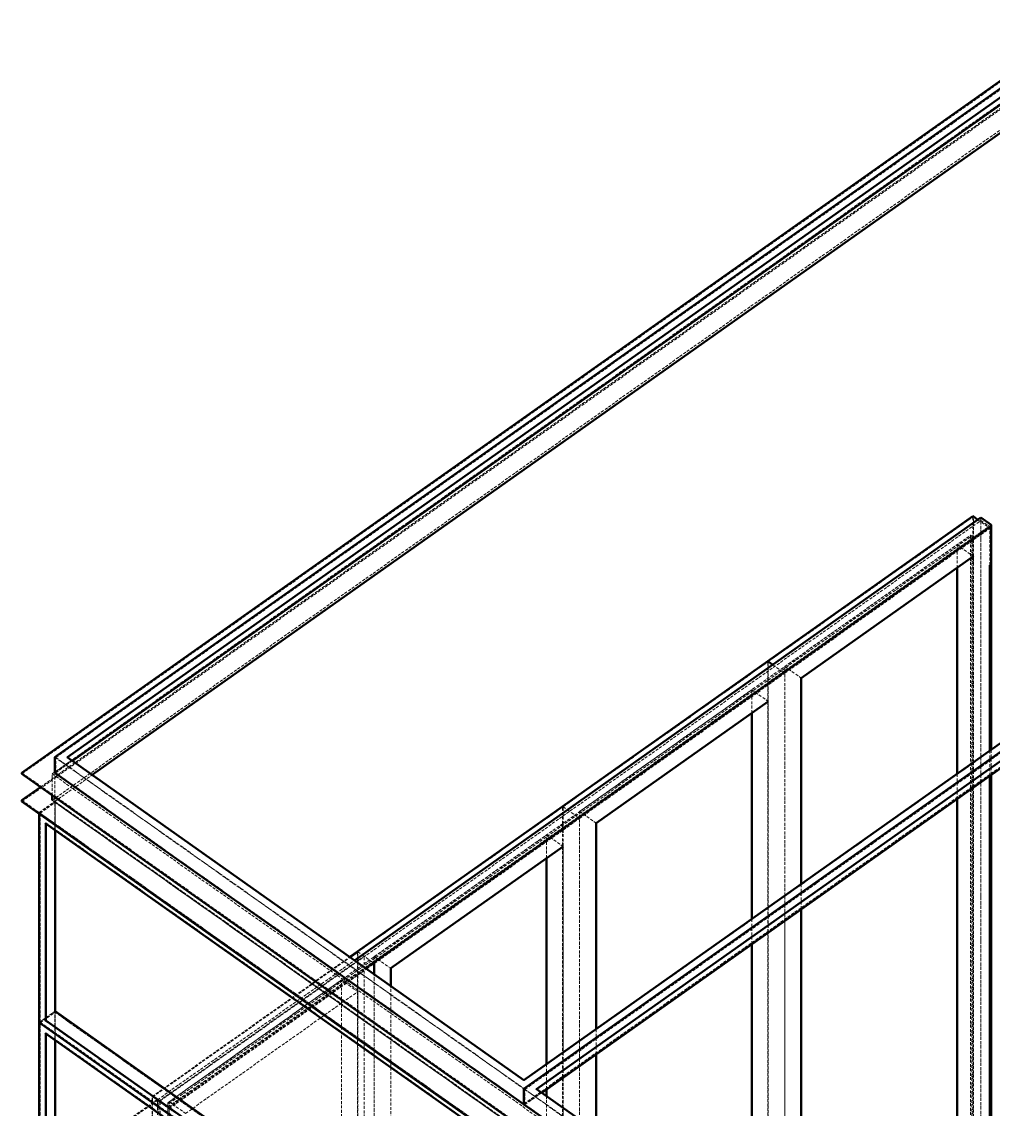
# Model space of a CAD drawing. Header units: millimetres. Extents: x 909 to 14018, y 345 to 10005.
# Drawn here: x 1117 to 2369, y 3801 to 5202 of the extents above; entities that cross this region are included whole.
import ezdxf

# ---------------------------------------------------------------- set-up
doc = ezdxf.new("R2010")
doc.units = ezdxf.units.MM
doc.linetypes.add('Hidden', pattern=[15, 5, -3, 5, -2])
for name, color, linetype, lineweight in [('Default', 7, 'Continuous', 50), ('Edges', 7, 'Hidden', 15), ('HiddenEdges', 2, 'Hidden', 15), ('HiddenSilhouettes', 2, 'Hidden', 15), ('HiddenWires', 7, 'Hidden', 15), ('Silhouettes', 7, 'Continuous', 50)]:
    doc.layers.add(name, color=color, linetype=linetype, lineweight=lineweight)

# ---------------------------------------------------------------- blocks, each defined once
blk = doc.blocks.new('Isometric')
at = {"layer": 'Edges'}
for points in [[(-2241.528496361356, 1451.672201958547), (-572.756492761104, 2631.672363110123)], [(-1435.426765808692, 881.6721241141413), (233.3452377915601, 2061.672285265718)], [(-1389.464825031566, 1366.317616641455), (-1036.972094610072, 1615.567650681311)], [(-1037.820623286976, 1616.167651144723), (-1036.972094610072, 1615.567650681311)], [(-2262.741699796953, 1451.672201958547), (-1456.639969244288, 881.6721241141413)], [(-2319.310242291876, 1424.802147943079), (-70.71067811865487, -165.1980692018419)], [(-2319.310242291876, 1377.426000073702), (-70.71067811865487, -212.5742170712192)], [(-1390.31335370847, 1366.917617104867), (-1389.464825031566, 1366.317616641455)], [(-1389.464825031566, 1366.317616641455), (-1381.858222494353, 1360.938935671039)], [(-1362.680553374396, 1347.378273936999), (-1361.180553784104, 1346.317613910073)], [(-1742.806084129964, 1117.66758306501), (-1741.95755545306, 1117.067582601599)], [(-1741.95755545306, 1117.067582601599), (-1734.350952915847, 1111.688901631183)], [(-1726.857591608521, 1087.744865427167), (-1713.673284205599, 1097.067579870216)], [(-1715.17328379589, 1098.128239897142), (-1713.673284205599, 1097.067579870216)], [(-2278.15662708734, 1003.428832161855), (-2261.893171625811, 1014.928833374772)], [(-2279.005155764243, -691.1980736547628), (-2279.005155764243, 977.5736669765402)], [(-1456.639969244288, 881.6721241141413), (-650.5382386916242, 311.6720462697353)]]:
    blk.add_lwpolyline(points, dxfattribs=at)
for points in [[(-1729.857590789105, 1089.86618548102, 0), (-654.0737725975569, 1850.560322302344, 0)], [(-1036.972094610072, 1615.567650681311, 0), (-684.4793641885783, 1864.817684721167, 0)], [(-1008.68782336261, 1595.567647949929, 0), (-656.1950929411162, 1844.817681989785, 0)], [(-656.1950929411162, 1781.589009977113, 0), (-656.1950929411162, 1846.939002043637, 0)], [(-684.4793641885783, 1442.672200729425, 0), (-684.4793641885783, 1796.5334118737, 0)], [(-1361.180553784104, 1346.317613910073, 0), (-1008.68782336261, 1595.567647949929, 0)], [(-1008.68782336261, 1213.422169420951, 0), (-1008.68782336261, 1595.567647949929, 0)], [(-1036.972094610072, 1193.422166689568, 0), (-1036.972094610072, 1547.283377833844, 0)], [(-684.4793641885783, 443.1312175156613, 0), (-684.4793641885783, 1399.602144453853, 0)], [(-2266.984340484072, 1377.426000073702, 0), (-70.71067811865532, -175.5742120181617, 0)], [(-1741.95755545306, 1117.067582601599, 0), (-1389.464825031566, 1366.317616641455, 0)], [(-1713.673284205599, 1097.067579870216, 0), (-1361.180553784104, 1346.317613910073, 0)], [(-1361.180553784104, 964.1721353810949, 0), (-1361.180553784104, 1346.317613910073, 0)], [(-2279.005155764243, 998.7869025812402, 0), (-2279.005155764243, 1338.19811928987, 0)], [(-1389.464825031566, 944.1721326497122, 0), (-1389.464825031566, 1298.033343793987, 0)], [(-1008.68782336261, 579.9220829044052, 0), (-1008.68782336261, 1170.352113145379, 0)], [(-1036.972094610072, 599.9220856357883, 0), (-1036.972094610072, 1150.352110413997, 0)], [(-2279.005155764243, 998.7869025812402, 0), (-2278.15662708734, 999.3869030446517, 0)], [(-2279.005155764243, 998.7869025812402, 0), (-1494.116628647175, 443.7868267853719, 0)], [(-1361.180553784104, 829.1721169442617, 0), (-1361.180553784104, 921.1020791055234, 0)], [(-1389.464825031566, 849.1721196756444, 0), (-1389.464825031566, 901.1020763741408, 0)]]:
    blk.add_polyline3d(points, dxfattribs=at)
at = {"layer": 'HiddenEdges'}
for points in [[(-2266.984340484072, 1422.680827889226), (-494.9747468305836, 2675.680999010349)], [(-2262.741699796953, 1424.802147943079), (-494.9747468305841, 2674.802318654494)], [(-2262.741699796952, 1424.802147943079), (-572.7564927611043, 2619.802311143192)], [(-1456.639934683873, 882.0236063929528), (231.6482505701088, 2075.823793819407)], [(-1456.639934683873, 856.002045872332), (231.6482505701088, 2049.802233298787)], [(-1008.68782336261, 1607.283386027992), (-712.7636354360404, 1816.533414605082)], [(-1008.68782336261, 1607.283386027992), (-980.4035521151484, 1587.283383296608)], [(-2261.04464345467, 1450.823708463699), (-1456.639934683873, 882.0236063929528)], [(-2241.528496361356, 1450.823708463699), (-1456.639969244288, 895.8236326678302)], [(-2261.04464345467, 1424.802147943079), (-1456.639934683873, 856.002045872332)], [(-2262.741699796952, 1014.680305425297), (-2262.741699796953, 1375.304723178216)], [(-2262.741699796953, 1375.304680019849), (-70.71067811865532, -174.6955316623071)], [(-2262.741699796953, 1374.456186525002), (-1456.639969244288, 804.4561086805957)], [(-2261.893171625811, 1373.856186419218), (-1457.488462855014, 805.0560843484709)], [(-1390.31335370847, -43.05311202257735), (-1390.31335370847, 1366.917617104867)], [(-2289.611757482041, 1356.304720583402), (-1483.510026929377, 786.3046427389963)], [(-2287.914700633996, 1355.456184287816), (-1483.509991863199, 786.6560822170686)], [(-1361.180553784104, 1358.033351988135), (-1332.896282536643, 1338.033349256752)], [(-2278.15662708734, 1338.798119753282), (-1493.268099970272, 783.7980439574126)], [(-1713.673284205599, 1108.783317948279), (-1417.749096279028, 1318.03334652537)], [(-1734.350952915847, 1111.688901631183), (-1715.17328379589, 1098.128239897142)], [(-2068.287334970652, 850.5601857332113), (-1729.857590789105, 1089.86618548102)], [(-2066.166014627092, 847.8175458303599), (-1726.857591608521, 1087.744865427167)], [(-2261.893171625811, 1014.431777475821), (-1455.791441073147, 444.4316996314155)], [(-2278.15662708734, 978.1736674399513), (-1493.268099970272, 423.1735916440825)], [(-1454.942912902005, 880.8236306192939), (-650.5382041312087, 312.0235285485473)], [(-1435.426765808692, 880.8236306192939), (-650.5382386916242, 325.8235548234252)], [(-2085.965004500315, 863.0601874403255), (-2068.287334970652, 850.5601857332113)], [(-1454.942912902005, 854.8020700986735), (-650.5382041312087, 286.001968027927)], [(-1389.464825031566, -55.36885056405072), (-1389.464825031566, 849.1721196756444)]]:
    blk.add_lwpolyline(points, dxfattribs=at)
for points in [[(-2319.310242291876, 1422.680827889226, 0), (-494.9747468305836, 2712.681004063407, 0)], [(-2319.310242291876, 1375.304680019849, 0), (-494.9747468305836, 2665.30485619403, 0)], [(-1456.639969244288, 895.8236326678302, 0), (212.1320343559642, 2075.823793819407, 0)], [(-1456.639969244288, 854.8020700986731, 0), (233.3452377915601, 2049.802233298787, 0)], [(-685.3278928654815, 455.4469560571351, 0), (-685.3278928654815, 1865.41768518458, 0)], [(-671.7514421272206, 448.8469547743089, 0), (-671.7514421272206, 1863.060324009458, 0)], [(-671.7514421272203, 447.9682744184543, 0), (-671.7514421272203, 1857.939003545897, 0)], [(-2068.287334970652, 857.8825220320009, 0), (-689.4291116568841, 1832.882655186905, 0)], [(-687.3077913133243, 452.5246199777812, 0), (-687.3077913133243, 1831.382654982051, 0)], [(-1036.972094610072, 1357.401139913409, 0), (-1036.972094610072, 1615.567650681311, 0)], [(-1008.68782336261, 253.8811916699533, 0), (-1008.68782336261, 1607.283386027992, 0)], [(-1361.180553784104, 1358.033351988135, 0), (-1065.256365857534, 1567.283380565225, 0)], [(-684.4793641885783, 1399.602144453853, 0), (-684.4793641885783, 1442.672200729425, 0)], [(-2261.893171625811, 1014.431777475821, 0), (-2261.893171625811, 1375.056186630784, 0)], [(-1389.464825031566, -43.65311248598846, 0), (-1389.464825031566, 1366.317616641455, 0)], [(-1381.858222494353, 1360.938935671039, 0), (-1362.680553374396, 1347.378273936999, 0)], [(-1361.180553784104, 4.631157630097277, 0), (-1361.180553784104, 1358.033351988135, 0)], [(-1008.68782336261, 1170.352113145379, 0), (-1008.68782336261, 1213.422169420951, 0)], [(-1036.972094610072, 1150.352110413997, 0), (-1036.972094610072, 1193.422166689568, 0)], [(-1742.806084129964, -292.3031460624338, 0), (-1742.806084129964, 1117.66758306501, 0)], [(-1741.95755545306, 1018.050843862446, 0), (-1741.95755545306, 1117.067582601599, 0)], [(-1713.673284205598, -244.6188764097592, 0), (-1713.673284205599, 1108.783317948279, 0)], [(-1713.673284205599, 1108.783317948279, 0), (-1685.389012958136, 1088.783315216896, 0)], [(-2066.166014627092, 859.5332839084226, 0), (-1770.241826700522, 1068.783312485513, 0)], [(-1741.95755545306, -304.6188846039072, 0), (-1741.95755545306, 1048.783309754131, 0)], [(-2289.611757482041, 995.680302830483, 0), (-2262.741699796952, 1014.680305425297, 0)], [(-2262.741699796952, 1014.680305425297, 0), (-1456.639969244288, 444.6802275808914, 0)], [(-2262.741699796952, -675.3046708107063, 0), (-2262.741699796952, 1014.680270864886, 0)], [(-2262.741699796952, 1013.831777370038, 0), (-1456.639969244288, 443.8316995256323, 0)], [(-2261.893171625811, -675.5531987601814, 0), (-2261.893171625811, 1014.431777475821, 0)], [(-2261.893171625811, 1013.231777264255, 0), (-1457.488462855014, 444.4316751935085, 0)], [(-2287.914700633996, 996.5288312433695, 0), (-2278.15662708734, 1003.428832161855, 0)], [(-2287.914700633996, 994.8317751328527, 0), (-1483.509991863199, 426.0316730621062, 0)], [(-1361.180553784104, 921.1020791055234, 0), (-1361.180553784104, 964.1721353810949, 0)], [(-1389.464825031566, 901.1020763741408, 0), (-1389.464825031566, 944.1721326497122, 0)], [(-1456.639969244288, 895.8236326678302, 0), (-1456.639969244288, 896.6721261626781, 0)], [(-1456.639934683873, 856.002045872332, 0), (-1456.639934683873, 882.0236063929528, 0)], [(-2095.298814551458, 868.4175490251537, 0), (-2094.450285874554, 867.8175485617421, 0)], [(-2094.450285874554, 867.8175485617421, 0), (-2066.166014627092, 847.8175458303599, 0)], [(-2094.450285874554, -542.1531805657012, 0), (-2094.450285874554, 867.8175485617421, 0)], [(-2085.965004500315, -550.3046537395649, 0), (-2085.965004500315, 863.9086809351729, 0)], [(-2085.96500230868, -550.656124346152, 0), (-2085.96500230868, 861.8601887784798, 0)], [(-2081.722363813196, 860.9388673864728, 0), (-2066.166014627092, 849.9388658842122, 0)], [(-2066.166014627092, -493.8689104496154, 0), (-2066.166014627092, 859.5332839084226, 0)], [(-2066.166014627092, 859.5332839084226, 0), (-2037.88174337963, 839.5332811770395, 0)], [(-2068.287334970652, -520.9755129722698, 0), (-2068.287334970652, 857.8825220320009, 0)], [(-2068.287334970652, 857.8825220320009, 0), (-2066.166014627092, 856.3825218271472, 0)], [(-2068.287334970652, -563.6531835019375, 0), (-2068.287334970652, 850.5601857332113, 0)]]:
    blk.add_polyline3d(points, dxfattribs=at)
at = {"layer": 'HiddenSilhouettes'}
for points in [[(-2287.3102510323, 1400.053413981464), (-494.9747468305836, 2667.426176247883)], [(-2266.984340484072, 1377.426000073702), (-494.9747468305836, 2630.426171194825)], [(-1454.942912902005, 880.8236306192939), (233.3452377915601, 2074.62379360784)], [(-2081.722363813196, 860.9388673864728), (-671.7514421272203, 1857.939003545897)], [(-2066.166014627092, 856.3825218271472), (-687.3077913133243, 1831.382654982051)], [(-712.7636354360404, 1816.533414605082), (-684.4793641885783, 1796.5334118737)], [(-2261.04464345467, 1424.802147943079), (-2232.286575097639, 1445.137175869299)], [(-2241.528496361356, 1450.823708463699), (-2240.928520939295, 1451.247955211124)], [(-2262.741699796953, 1375.304680019849), (-2198.135112828619, 1420.988442013466)], [(-2289.611757482041, 1356.304720583402), (-2262.741699796953, 1375.304723178216)], [(-2262.741699796953, 1375.304723178216), (-1456.639969244288, 805.3046453338097)], [(-2262.741699796953, 1374.456186525002), (-2261.893171625811, 1375.056186630784)], [(-2262.741699796952, 1013.831777370038), (-2262.741699796953, 1374.456186525002)], [(-1417.749096279028, 1318.03334652537), (-1389.464825031566, 1298.033343793987)], [(-2094.450285874554, 867.8175485617421), (-1755.141862855982, 1107.74486815855)], [(-2085.965004500315, 863.0601874403255), (-1747.535260318769, 1102.366187188134)], [(-2066.166014627092, 849.9388658842122), (-1728.357591198813, 1088.805525454093)], [(-1770.241826700522, 1068.783312485513), (-1741.95755545306, 1048.783309754131)], [(-2037.88174337963, 839.5332811770395), (-1741.95755545306, 1048.783309754131)], [(-1685.389012958136, -264.6188791411419), (-1685.389012958136, 1058.422148252735)], [(-2262.741699796952, 1013.831777370038), (-2261.893171625811, 1014.431777475821)], [(-2279.005155764243, 977.5736669765402), (-2278.15662708734, 978.1736674399513)], [(-1435.426765808692, 880.8236306192939), (-1434.826790386631, 881.2478773667176)], [(-2262.741699796952, 738.908663864032), (-2085.965004500315, 863.9086809351729)], [(-2095.298814551457, -541.5531801022898), (-2095.298814551458, 868.4175490251537)], [(-1454.942912902005, 854.8020700986735), (-1426.184844544975, 875.1370980248926)], [(-1417.749096279028, -35.36884783266805), (-1417.749096279028, 869.1721224070275)]]:
    blk.add_lwpolyline(points, dxfattribs=at)
for points in [[(-2261.04464345467, 1450.823708463699, 0), (-572.7564582006883, 2644.623895890154, 0)], [(-684.4793641885783, 1781.589009977113, 0), (-684.4793641885783, 1864.817684721167, 0)], [(-676.8727616513656, 1859.439003750752, 0), (-657.6950925314079, 1845.878342016711, 0)], [(-671.7514421272203, 1857.939003545897, 0), (-656.1950929411162, 1846.939002043637, 0)], [(-689.4291116568841, 454.0246201826349, 0), (-689.4291116568841, 1832.882655186905, 0)], [(-689.4291116568841, 1832.882655186905, 0), (-687.3077913133243, 1831.382654982051, 0)], [(-712.7636354360404, 1776.533409142317, 0), (-712.7636354360404, 1816.533414605082, 0)], [(-1037.820623286976, 206.1969220172787, 0), (-1037.820623286976, 1616.167651144723, 0)], [(-1029.36549207286, 1610.188969710895, 0), (-1010.187822952902, 1596.628307976855, 0)], [(-1065.256365857534, 1567.283380565225, 0), (-1036.972094610072, 1547.283377833844, 0)], [(-1065.256365857534, 1527.283375102461, 0), (-1065.256365857534, 1567.283380565225, 0)], [(-656.1950929411162, 1419.602147185236, 0), (-656.1950929411162, 1462.672203460808, 0)], [(-654.0737725975569, 1421.102147390089, 0), (-654.0737725975569, 1464.172203665662, 0)], [(-2261.04464345467, 1424.802147943079, 0), (-2261.04464345467, 1450.823708463699, 0)], [(-2241.528496361356, 1450.823708463699, 0), (-2241.528496361356, 1451.672201958547, 0)], [(-2266.984340484072, 1422.680827889226, 0), (-70.71067811865532, -130.3193842026371, 0)], [(-2266.984340484072, 1385.680822836168, 0), (-2266.984340484072, 1422.680827889226, 0)], [(-2262.741699796953, 1375.304680019849, 0), (-2262.741699796953, 1424.802147943079, 0)], [(-712.7636354360404, 1379.60214172247, 0), (-712.7636354360404, 1422.672197998042, 0)], [(-2287.914700633996, 1355.456184287816, 0), (-2261.893171625811, 1373.856186419218, 0)], [(-2261.893171625811, 1375.056186630784, 0), (-1455.791441073147, 805.0561087863794, 0)], [(-2261.893171625811, 1326.098117613542, 0), (-2261.893171625811, 1373.856186419218, 0)], [(-2289.611757482041, 1354.304677151897, 0), (-2289.611757482041, 1356.304720583402, 0)], [(-2287.914700633996, 996.5288312433695, 0), (-2287.914700633996, 1355.456184287816, 0)], [(-2279.005155764243, 1338.19811928987, 0), (-2278.15662708734, 1338.798119753282, 0)], [(-2278.15662708734, 1337.598118826459, 0), (-2278.15662708734, 1338.798119753282, 0)], [(-1417.749096279028, 1278.033341062604, 0), (-1417.749096279028, 1318.03334652537, 0)], [(-980.4035521151484, 1190.352115876762, 0), (-980.4035521151484, 1233.422172152334, 0)], [(-1065.256365857534, 1130.352107682614, 0), (-1065.256365857534, 1173.422163958186, 0)], [(-2095.298814551458, 868.4175490251537, 0), (-1755.990391532885, 1108.344868621961, 0)], [(-1770.241826700522, -284.6188818725245, 0), (-1770.241826700522, 1068.783312485513, 0)], [(-1713.673284205598, -312.9031492572276, 0), (-1713.673284205599, 1078.422150984118, 0)], [(-2287.914700633996, 994.8317751328527, 0), (-2261.893171625811, 1013.231777264255, 0)], [(-2262.741699796952, -676.1531988659649, 0), (-2262.741699796952, 1013.831777370038, 0)], [(-2261.893171625811, 965.4736653002119, 0), (-2261.893171625811, 1013.231777264255, 0)], [(-2287.914700633996, 996.5288312433695, 0), (-1483.509991863199, 427.7287291726229, 0)], [(-2287.914700633996, -693.4561449926334, 0), (-2287.914700633996, 994.8317751328527, 0)], [(-2278.15662708734, 976.973666513129, 0), (-2278.15662708734, 978.1736674399513, 0)], [(-1332.896282536643, 941.1020818369061, 0), (-1332.896282536643, 984.1721381124776, 0)], [(-1417.749096279028, 881.1020736427581, 0), (-1417.749096279028, 924.1721299183296, 0)], [(-1454.942912902005, 854.8020700986735, 0), (-1454.942912902005, 880.8236306192939, 0)], [(-1435.426765808692, 880.8236306192939, 0), (-1435.426765808692, 881.6721241141413, 0)], [(-2261.04464345467, 738.0601703691841, 0), (-2085.96500230868, 861.8601887784798, 0)], [(-2085.965004500315, 863.9086809351729, 0), (-2059.94347549213, 845.5086788037706, 0)], [(-2085.965004500315, 848.375695836964, 0), (-2085.965004500315, 863.0601874403255, 0)], [(-2085.96500230868, 861.8601887784798, 0), (-2060.792001471636, 844.0601867528608, 0)], [(-2081.722363813196, -549.0318617409707, 0), (-2081.722363813196, 860.9388673864728, 0)], [(-2066.166014627092, 848.375695836964, 0), (-2066.166014627092, 856.3825218271472, 0)], [(-2066.166014627092, 763.5381218242237, 0), (-2066.166014627092, 849.9388658842122, 0)]]:
    blk.add_polyline3d(points, dxfattribs=at)
at = {"layer": 'HiddenWires'}
blk.add_lwpolyline([(-2083.843684156756, 860.3175475374742), (-1731.350953735262, 1109.56758157733)], dxfattribs=at)
for points in [[(-1731.350953735262, -300.4031475501133, 0), (-1731.350953735262, 1109.56758157733, 0)], [(-2083.843684156756, -549.6531815899696, 0), (-2083.843684156756, 860.3175475374742, 0)]]:
    blk.add_polyline3d(points, dxfattribs=at)
at = {"layer": 'Silhouettes'}
for points in [[(-2319.310242291876, 1424.802147943079), (-494.9747468305836, 2714.80232411726)], [(-2262.741699796953, 1451.672201958547), (-572.756492761104, 2646.67236515866)], [(-2232.286575097639, 1445.137175869299), (-572.7564582006883, 2618.602335369533)], [(-1456.639969244288, 896.6721261626781), (212.1320343559642, 2076.672287314255)], [(-1456.639969244288, 881.6721241141413), (233.3452377915601, 2076.672287314254)], [(-1434.826790386631, 881.2478773667176), (233.3452377915601, 2060.82379177087)], [(-1426.184844544975, 875.1370980248926), (233.3452723519758, 2048.602257525127)], [(-685.3278928654815, 1865.41768518458), (-684.4793641885783, 1864.817684721167)], [(-657.6950925314079, 1845.878342016711), (-656.1950929411162, 1844.817681989785)], [(-1390.31335370847, 1366.917617104867), (-1037.820623286976, 1616.167651144723)], [(-1010.187822952902, 1596.628307976855), (-1008.68782336261, 1595.567647949929)], [(-1332.896282536643, 1338.033349256752), (-1036.972094610072, 1547.283377833844)], [(-2262.741699796952, 1424.802147943079), (-2262.741699796953, 1451.672201958547)], [(-2241.528496361356, 1451.672201958547), (-1456.639969244288, 896.6721261626781)], [(-2319.310242291876, 1422.680827889226), (-70.71067811865487, -167.3193892556947)], [(-2262.741699796953, 1424.802147943079), (-70.71067811865532, -125.1980637390766)], [(-2319.310242291876, 1377.426000073702), (-2287.3102510323, 1400.053413981464)], [(-2319.310242291876, 1375.304680019849), (-70.71067811865487, -214.6955371250724)], [(-1742.806084129964, 1117.66758306501), (-1390.31335370847, 1366.917617104867)], [(-1685.389012958136, 1088.783315216896), (-1389.464825031566, 1298.033343793987)], [(-1755.990391532885, 1108.344868621961), (-1742.806084129964, 1117.66758306501)], [(-1755.141862855982, 1107.74486815855), (-1741.95755545306, 1117.067582601599)], [(-2289.611757482041, 995.680302830483), (-1483.510026929377, 425.6802249860775)], [(-2278.15662708734, 999.3869030446517), (-1494.116628647175, 444.9868277121936)], [(-2279.005155764243, 977.5736669765402), (-1494.116628647175, 422.5735911806714)], [(-1456.639969244288, 854.8020700986731), (-1456.639969244288, 881.6721241141413)], [(-1435.426765808692, 881.6721241141413), (-650.5382386916242, 326.6720483182726)]]:
    blk.add_lwpolyline(points, dxfattribs=at)
for points in [[(-2240.928520939295, 1451.247955211124, 0), (-572.756492761104, 2630.823869615277, 0)], [(-2198.135112828619, 1420.988442013466, 0), (-538.6049959316688, 2594.453601513702, 0)], [(-1747.535260318769, 1102.366187188134, 0), (-671.7514421272206, 1863.060324009458, 0)], [(-1037.820623286976, 1616.167651144723, 0), (-685.3278928654815, 1865.41768518458, 0)], [(-684.4793641885783, 1864.817684721167, 0), (-676.8727616513656, 1859.439003750752, 0)], [(-671.7514421272206, 1863.060324009458, 0), (-654.0737725975569, 1850.560322302344, 0)], [(-654.0737725975569, 1464.172203665662, 0), (-654.0737725975569, 1850.560322302344, 0)], [(-1728.357591198813, 1088.805525454093, 0), (-656.1950929411162, 1846.939002043637, 0)], [(-980.4035521151484, 1587.283383296608, 0), (-684.4793641885783, 1796.5334118737, 0)], [(-712.7636354360404, 1422.672197998042, 0), (-712.7636354360404, 1776.533409142317, 0)], [(-656.1950929411162, 1462.672203460808, 0), (-656.1950929411162, 1781.589009977113, 0)], [(-1036.972094610072, 1615.567650681311, 0), (-1029.36549207286, 1610.188969710895, 0)], [(-980.4035521151484, 1233.422172152334, 0), (-980.4035521151484, 1587.283383296608, 0)], [(-1065.256365857534, 1173.422163958186, 0), (-1065.256365857534, 1527.283375102461, 0)], [(-2319.310242291876, 1422.680827889226, 0), (-2319.310242291876, 1424.802147943079, 0)], [(-654.0737725975569, 436.346953067195, 0), (-654.0737725975569, 1421.102147390089, 0)], [(-656.1950929411162, 434.8469528623409, 0), (-656.1950929411162, 1419.602147185236, 0)], [(-2266.984340484072, 1377.426000073702, 0), (-2266.984340484072, 1385.680822836168, 0)], [(-2319.310242291876, 1375.304680019849, 0), (-2319.310242291876, 1377.426000073702, 0)], [(-712.7636354360404, 463.1312202470444, 0), (-712.7636354360404, 1379.60214172247, 0)], [(-2289.611757482041, 995.680302830483, 0), (-2289.611757482041, 1354.304677151897, 0)], [(-2279.005155764243, 1338.19811928987, 0), (-1494.116628647175, 783.198043494001, 0)], [(-2278.15662708734, 999.3869030446517, 0), (-2278.15662708734, 1337.598118826459, 0)], [(-1332.896282536643, 984.1721381124776, 0), (-1332.896282536643, 1338.033349256752, 0)], [(-2261.893171625811, 1014.928833374772, 0), (-2261.893171625811, 1326.098117613542, 0)], [(-1417.749096279028, 924.1721299183296, 0), (-1417.749096279028, 1278.033341062604, 0)], [(-980.4035521151484, 559.9220801730226, 0), (-980.4035521151484, 1190.352115876762, 0)], [(-1065.256365857534, 619.922088367171, 0), (-1065.256365857534, 1130.352107682614, 0)], [(-1713.673284205599, 1078.422150984118, 0), (-1713.673284205599, 1097.067579870216, 0)], [(-1685.389012958136, 1058.422148252735, 0), (-1685.389012958136, 1088.783315216896, 0)], [(-2261.893171625811, 1014.928833374772, 0), (-1494.116628647175, 472.0287592552313, 0)], [(-2289.611757482041, -694.3046734055199, 0), (-2289.611757482041, 995.6802682700727, 0)], [(-2278.15662708734, -690.5980731913514, 0), (-2278.15662708734, 976.973666513129, 0)], [(-2261.893171625811, -675.0561428612311, 0), (-2261.893171625811, 965.4736653002119, 0)], [(-1332.896282536643, 809.172114212879, 0), (-1332.896282536643, 941.1020818369061, 0)], [(-1417.749096279028, 869.1721224070275, 0), (-1417.749096279028, 881.1020736427581, 0)], [(-1456.639969244288, 854.8020700986731, 0), (-1449.568901432423, 849.8020694158276, 0)]]:
    blk.add_polyline3d(points, dxfattribs=at)
for points in [[(-684.4793641885783, 1796.5334118737, 0)], [(-1036.972094610072, 1547.283377833844, 0)]]:
    blk.add_polyline3d(points, close=True, dxfattribs=at)

msp = doc.modelspace()

# ---------------------------------------------------------------- block references
at = {"layer": 'Default', "xscale": 0.75, "yscale": 0.75, "zscale": 0.75}
msp.add_blockref('Isometric', (2856.5, 3166), dxfattribs=at)

doc.saveas('drawing.dxf')
